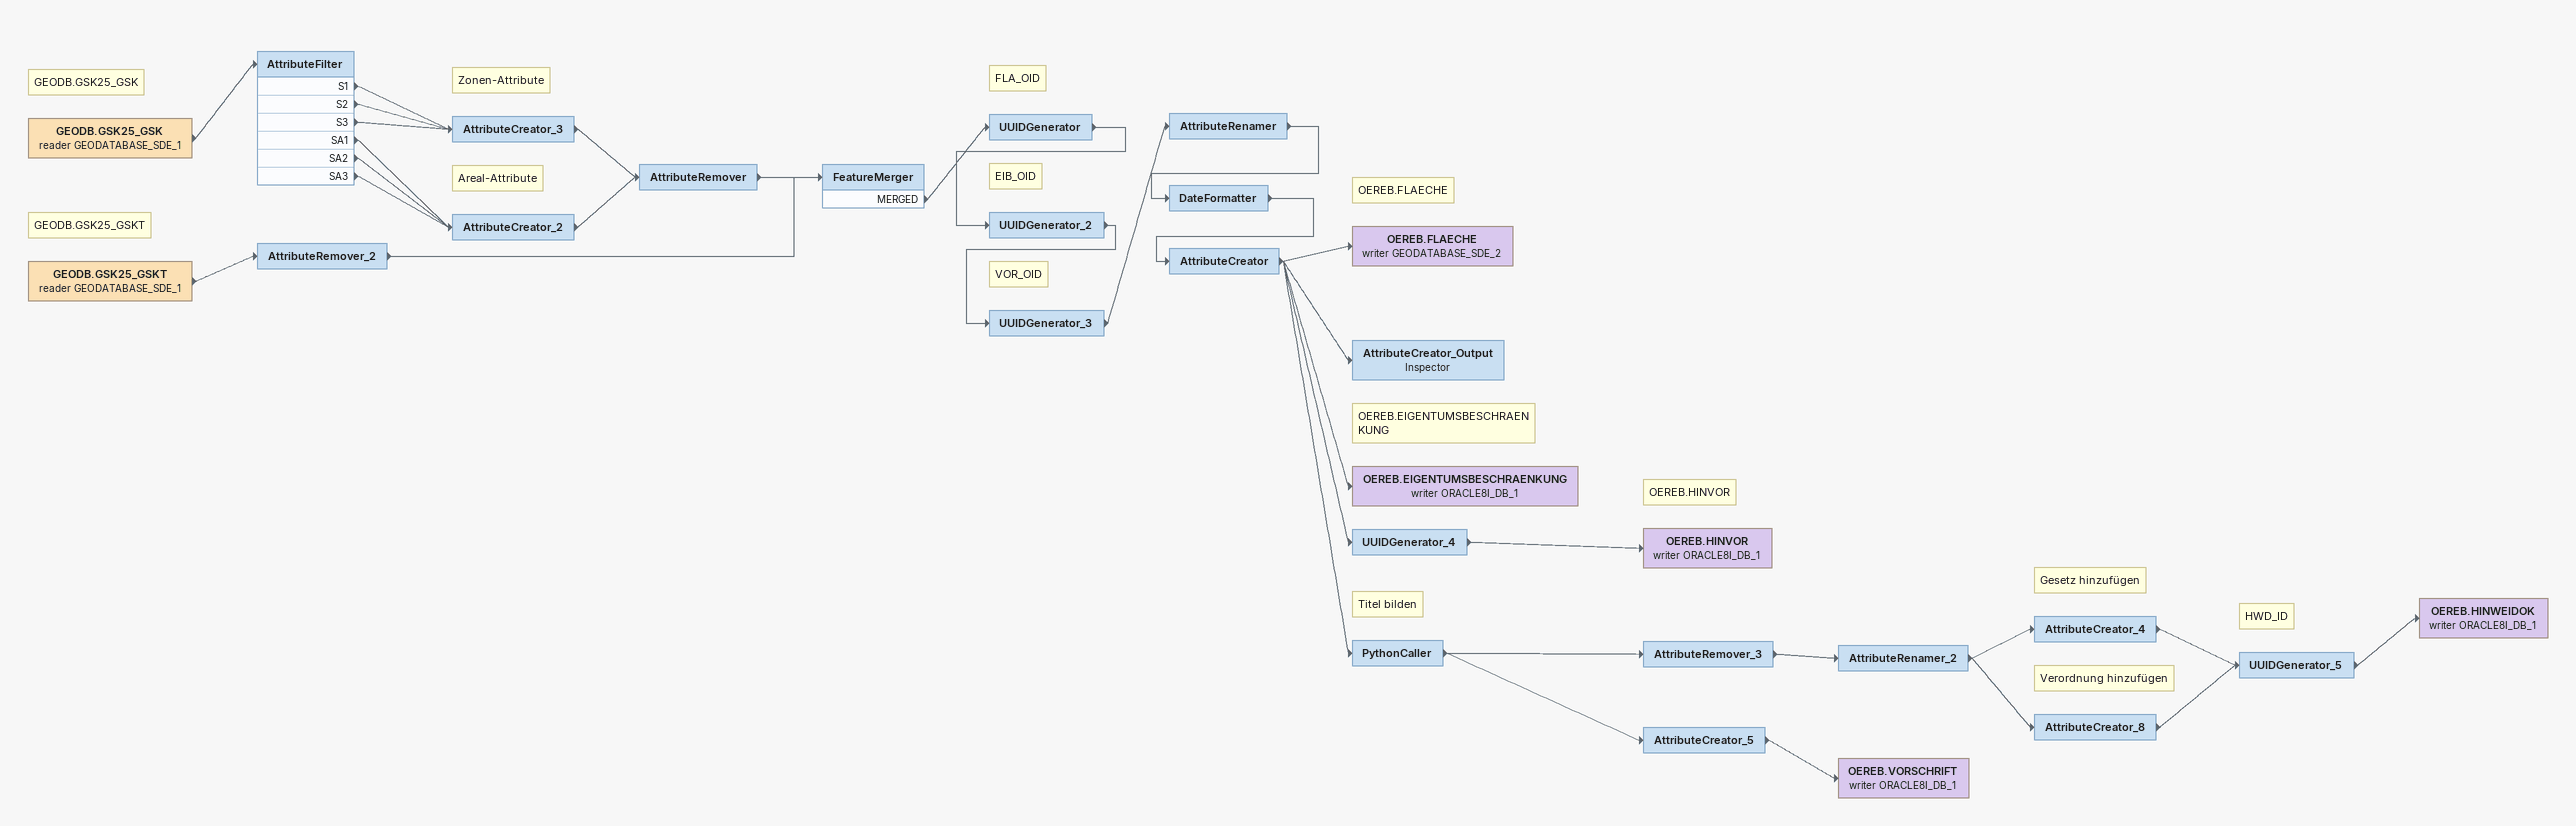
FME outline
Note: GEODB.GSK25_GSK
GEODB.GSK25_GSK (reader GEODATABASE_SDE_1)
    -> AttributeFilter
AttributeFilter
    S1 -> AttributeCreator_3
    S2 -> AttributeCreator_3
    S3 -> AttributeCreator_3
    SA1 -> AttributeCreator_2
    SA2 -> AttributeCreator_2
    SA3 -> AttributeCreator_2
Note: Zonen-Attribute
AttributeCreator_3
    -> AttributeRemover
Note: Areal-Attribute
AttributeCreator_2
    -> AttributeRemover
AttributeRemover
    -> FeatureMerger
Note: GEODB.GSK25_GSKT
GEODB.GSK25_GSKT (reader GEODATABASE_SDE_1)
    -> AttributeRemover_2
AttributeRemover_2
    -> FeatureMerger
FeatureMerger
    MERGED -> UUIDGenerator
Note: FLA_OID
UUIDGenerator
    -> UUIDGenerator_2
Note: EIB_OID
UUIDGenerator_2
    -> UUIDGenerator_3
Note: VOR_OID
UUIDGenerator_3
    -> AttributeRenamer
AttributeRenamer
    -> DateFormatter
DateFormatter
    -> AttributeCreator
AttributeCreator
    -> OEREB.FLAECHE (writer GEODATABASE_SDE_2)
    -> AttributeCreator_Output
    -> OEREB.EIGENTUMSBESCHRAENKUNG (writer ORACLE8I_DB_1)
    -> UUIDGenerator_4
    -> PythonCaller
Note: OEREB.FLAECHE
OEREB.FLAECHE (writer GEODATABASE_SDE_2)
AttributeCreator_Output: Inspector
Note: OEREB.EIGENTUMSBESCHRAENKUNG
OEREB.EIGENTUMSBESCHRAENKUNG (writer ORACLE8I_DB_1)
UUIDGenerator_4
    -> OEREB.HINVOR (writer ORACLE8I_DB_1)
Note: OEREB.HINVOR
OEREB.HINVOR (writer ORACLE8I_DB_1)
Note: Titel bilden
PythonCaller
    -> AttributeRemover_3
    -> AttributeCreator_5
AttributeRemover_3
    -> AttributeRenamer_2
AttributeRenamer_2
    -> AttributeCreator_4
    -> AttributeCreator_8
Note: Gesetz hinzufügen
AttributeCreator_4
    -> UUIDGenerator_5
Note: Verordnung hinzufügen
AttributeCreator_8
    -> UUIDGenerator_5
Note: HWD_ID
UUIDGenerator_5
    -> OEREB.HINWEIDOK (writer ORACLE8I_DB_1)
OEREB.HINWEIDOK (writer ORACLE8I_DB_1)
AttributeCreator_5
    -> OEREB.VORSCHRIFT (writer ORACLE8I_DB_1)
OEREB.VORSCHRIFT (writer ORACLE8I_DB_1)
